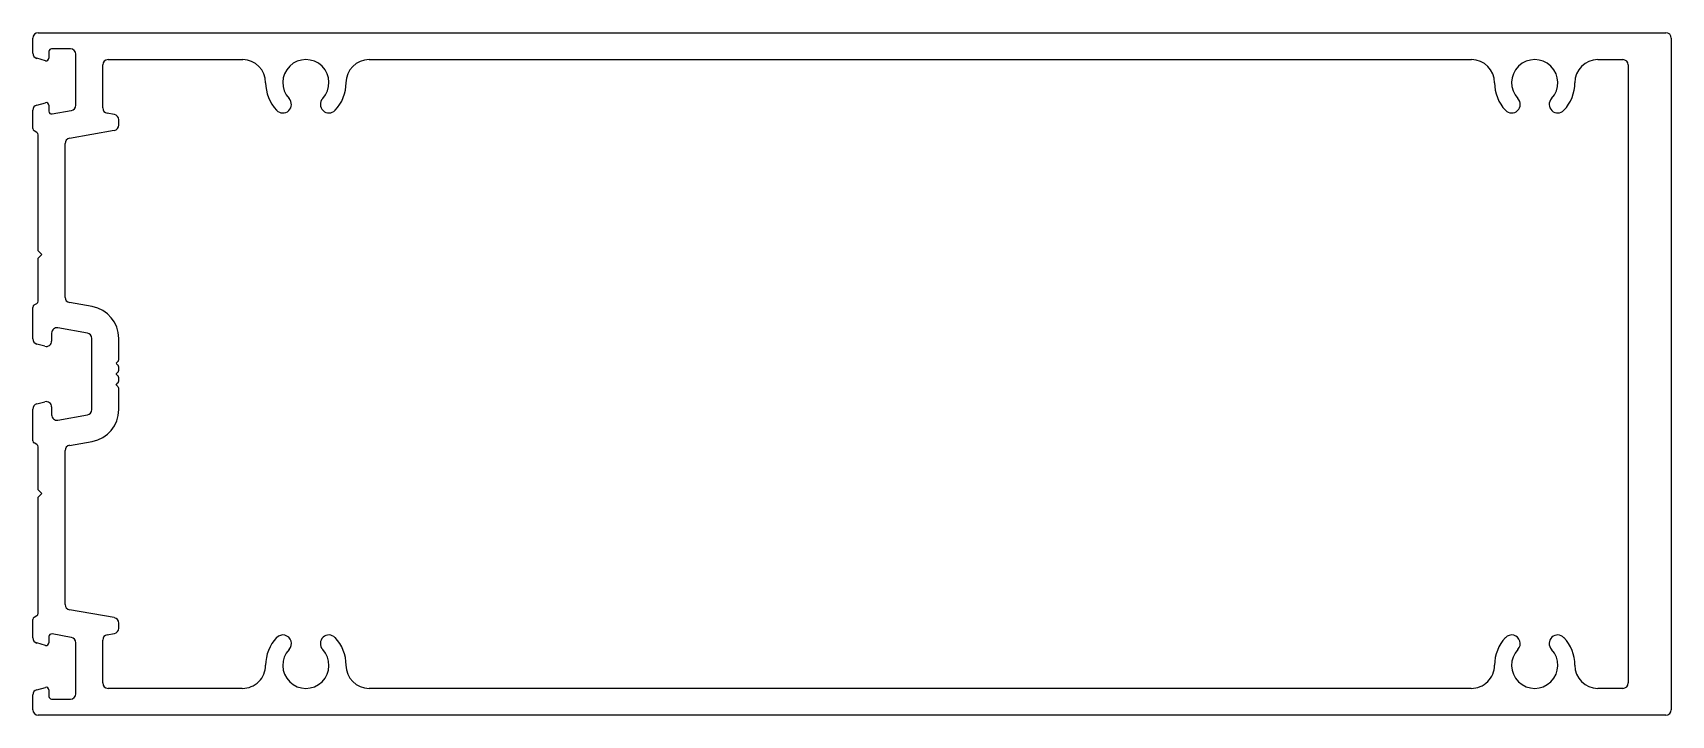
# Model space of a CAD drawing. Extents: x 13182 to 13335, y 7017 to 7080.
import ezdxf

# ---------------------------------------------------------------- set-up
doc = ezdxf.new("R2010")
doc.units = 0
doc.header["$LTSCALE"] = 0.25
doc.layers.get('0').update_dxf_attribs({"linetype": 'CONTINUOUS'})

msp = doc.modelspace()

# ---------------------------------------------------------------- linework, layer by layer
for p, q in [((13182.33, 7078.18), (13182.33, 7079.58)), ((13182.83, 7080.08), (13334.23, 7080.08)), ((13334.73, 7079.58), (13334.73, 7017.08)), ((13183.51, 7077.48), (13182.7, 7077.7)), ((13183.83, 7078.33), (13183.83, 7077.72)), ((13185.83, 7078.58), (13184.08, 7078.58)), ((13186.33, 7073.33), (13186.33, 7078.08)), ((13189.33, 7077.58), (13201.86, 7077.58)), ((13213.61, 7077.58), (13316.16, 7077.58)), ((13327.91, 7077.58), (13330.23, 7077.58)), ((13188.83, 7073.08), (13188.83, 7077.08)), ((13330.73, 7077.08), (13330.73, 7019.58)), ((13182.7, 7073.35), (13183.51, 7073.57)), ((13183.83, 7073.33), (13183.83, 7072.77)), ((13182.33, 7071.17), (13182.33, 7072.87)), ((13184.12, 7072.52), (13185.91, 7072.83)), ((13189.91, 7072.47), (13189.24, 7072.59)), ((13190.33, 7071.49), (13190.33, 7071.98)), ((13182.7, 7070.81), (13182.45, 7070.95)), ((13182.83, 7059.79), (13182.83, 7070.59)), ((13185.74, 7070.26), (13189.91, 7071)), ((13185.33, 7055.46), (13185.33, 7069.77)), ((13183.18, 7059.44), (13182.83, 7059.79)), ((13182.83, 7059.09), (13183.18, 7059.44)), ((13182.83, 7055.11), (13182.83, 7059.09)), ((13182.45, 7054.75), (13182.7, 7054.89)), ((13187.85, 7054.6), (13185.74, 7054.97)), ((13182.33, 7051.6), (13182.33, 7054.53)), ((13184.08, 7052.13), (13184.08, 7051.39)), ((13187.41, 7052.13), (13184.66, 7052.62)), ((13187.83, 7045.01), (13187.83, 7051.64)), ((13190.33, 7049.68), (13190.33, 7051.64)), ((13183.45, 7050.91), (13182.7, 7051.11)), ((13190.08, 7049.33), (13190.25, 7049.5)), ((13190.25, 7049.15), (13190.08, 7049.32)), ((13190.08, 7048.33), (13190.25, 7048.5)), ((13190.33, 7048.68), (13190.33, 7048.97)), ((13190.25, 7048.15), (13190.08, 7048.32)), ((13190.08, 7047.33), (13190.25, 7047.5)), ((13190.25, 7047.15), (13190.08, 7047.32)), ((13190.33, 7047.68), (13190.33, 7047.97)), ((13182.7, 7045.54), (13183.45, 7045.74)), ((13190.33, 7045.01), (13190.33, 7046.97)), ((13182.33, 7042.12), (13182.33, 7045.06)), ((13184.08, 7045.26), (13184.08, 7044.53)), ((13184.66, 7044.04), (13187.41, 7044.52)), ((13182.7, 7041.76), (13182.45, 7041.91)), ((13182.83, 7037.56), (13182.83, 7041.54)), ((13185.33, 7026.88), (13185.33, 7041.2)), ((13185.74, 7041.69), (13187.85, 7042.06)), ((13183.18, 7037.21), (13182.83, 7037.56)), ((13182.83, 7036.86), (13183.18, 7037.21)), ((13182.83, 7026.06), (13182.83, 7036.86)), ((13182.45, 7025.7), (13182.7, 7025.85)), ((13189.91, 7025.66), (13185.74, 7026.39)), ((13182.33, 7023.78), (13182.33, 7025.49)), ((13185.91, 7023.82), (13184.13, 7024.14)), ((13189.24, 7024.07), (13189.91, 7024.18)), ((13190.33, 7024.68), (13190.33, 7025.16)), ((13183.51, 7023.08), (13182.7, 7023.3)), ((13183.83, 7023.89), (13183.83, 7023.32)), ((13186.33, 7018.58), (13186.33, 7023.33)), ((13188.83, 7019.58), (13188.83, 7023.57)), ((13182.33, 7017.08), (13182.33, 7018.47)), ((13182.7, 7018.95), (13183.51, 7019.17)), ((13183.83, 7018.93), (13183.83, 7018.33)), ((13184.08, 7018.08), (13185.83, 7018.08)), ((13201.82, 7019.08), (13189.33, 7019.08)), ((13316.12, 7019.08), (13213.61, 7019.08)), ((13330.23, 7019.08), (13327.91, 7019.08)), ((13334.23, 7016.58), (13182.83, 7016.58))]:
    msp.add_line(p, q)
for centre, radius, start, end in [((13182.83, 7079.58), 0.5, 90, 180), ((13334.23, 7079.58), 0.5, 0, 90), ((13182.83, 7078.18), 0.5, 180, 255), ((13183.58, 7077.72), 0.25, 255, 360), ((13184.08, 7078.33), 0.25, 90, 180), ((13185.83, 7078.08), 0.5, 360, 90), ((13189.33, 7077.08), 0.5, 90, 180), ((13201.84, 7075.43), 2.15, 0.0049, 89.568), ((13207.73, 7075.43), 2.15, 316.6427, 223.3573), ((13213.61, 7075.43), 2.15, 90, 179.9945), ((13316.14, 7075.43), 2.15, 0.0049, 89.568), ((13322.03, 7075.43), 2.15, 316.6427, 223.3573), ((13327.91, 7075.43), 2.15, 90, 179.9945), ((13330.23, 7077.08), 0.5, 360, 90), ((13207.73, 7075.43), 3.74, 180.0049, 223.3573), ((13207.73, 7075.43), 3.74, 316.6427, 359.9945), ((13322.03, 7075.43), 3.74, 180.0049, 223.3573), ((13322.03, 7075.43), 3.74, 316.6427, 359.9945), ((13182.83, 7072.87), 0.5, 105, 180), ((13183.58, 7073.33), 0.25, 0, 105), ((13185.83, 7073.33), 0.5, 280, 0), ((13189.33, 7073.08), 0.5, 180, 260), ((13205.59, 7073.41), 0.794, 223.3573, 43.3573), ((13209.87, 7073.41), 0.794, 136.6427, 316.6427), ((13319.89, 7073.41), 0.794, 223.3573, 43.3573), ((13324.17, 7073.41), 0.794, 136.6427, 316.6427), ((13184.08, 7072.77), 0.253, 179.3042, 279.3042), ((13189.83, 7071.98), 0.5, 0, 80), ((13189.83, 7071.49), 0.5, 280, 0), ((13182.58, 7071.17), 0.25, 180, 240), ((13182.58, 7070.59), 0.25, 360, 60), ((13185.83, 7069.77), 0.5, 100, 180), ((13182.58, 7054.53), 0.25, 120, 180), ((13182.58, 7055.11), 0.25, 300, 0), ((13185.83, 7055.46), 0.5, 180, 260), ((13187.33, 7051.64), 3, 360, 80), ((13182.83, 7051.6), 0.5, 180, 255), ((13184.58, 7052.13), 0.5, 80, 180), ((13187.33, 7051.64), 0.5, 0, 80), ((13183.58, 7051.39), 0.5, 255, 360), ((13190.09, 7049.33), 0.008, 135, 225), ((13190.08, 7049.68), 0.25, 315, 360), ((13190.08, 7048.97), 0.25, 360, 45), ((13190.08, 7048.68), 0.25, 315, 360), ((13190.09, 7048.33), 0.008, 135, 225), ((13190.09, 7047.33), 0.008, 135, 225), ((13190.08, 7047.97), 0.25, 0, 45), ((13190.08, 7047.68), 0.25, 315, 360), ((13190.08, 7046.97), 0.25, 0, 45), ((13182.83, 7045.06), 0.5, 105, 180), ((13183.58, 7045.26), 0.5, 0, 105), ((13184.58, 7044.53), 0.5, 180, 280), ((13187.33, 7045.01), 0.5, 280, 360), ((13187.33, 7045.01), 3, 280, 0), ((13182.58, 7042.12), 0.25, 180, 240), ((13182.58, 7041.54), 0.25, 360, 60), ((13185.83, 7041.2), 0.5, 100, 180), ((13182.58, 7025.49), 0.25, 120, 180), ((13182.58, 7026.06), 0.25, 300, 360), ((13185.83, 7026.88), 0.5, 180, 260), ((13189.83, 7025.16), 0.5, 360, 80), ((13184.08, 7023.89), 0.253, 79.3042, 179.3042), ((13189.83, 7024.68), 0.5, 280, 0), ((13182.83, 7023.78), 0.5, 180, 255), ((13183.58, 7023.32), 0.25, 255, 0), ((13185.83, 7023.33), 0.5, 0, 80), ((13189.33, 7023.57), 0.5, 100, 180), ((13207.73, 7021.23), 3.74, 136.6427, 179.9951), ((13205.59, 7023.25), 0.794, 316.6427, 136.6427), ((13207.73, 7021.23), 2.15, 136.6427, 43.3573), ((13209.87, 7023.25), 0.794, 43.3573, 223.3573), ((13207.73, 7021.23), 3.74, 0.0055, 43.3573), ((13322.03, 7021.23), 3.74, 136.6427, 179.9951), ((13319.89, 7023.25), 0.794, 316.6427, 136.6427), ((13322.03, 7021.23), 2.15, 136.6427, 43.3573), ((13324.17, 7023.25), 0.794, 43.3573, 223.3573), ((13322.03, 7021.23), 3.74, 0.0055, 43.3573), ((13201.84, 7021.23), 2.15, 269.568, 359.9951), ((13213.61, 7021.23), 2.15, 180.0055, 270), ((13316.14, 7021.23), 2.15, 269.568, 359.9951), ((13327.91, 7021.23), 2.15, 180.0055, 270), ((13189.33, 7019.58), 0.5, 180, 270), ((13330.23, 7019.58), 0.5, 270, 0), ((13182.83, 7018.47), 0.5, 105, 180), ((13183.58, 7018.93), 0.25, 0, 105), ((13184.08, 7018.33), 0.25, 180, 270), ((13185.83, 7018.58), 0.5, 270, 0), ((13182.83, 7017.08), 0.5, 180, 270), ((13334.23, 7017.08), 0.5, 270, 0)]:
    msp.add_arc(centre, radius, start, end)

doc.saveas('drawing.dxf')
